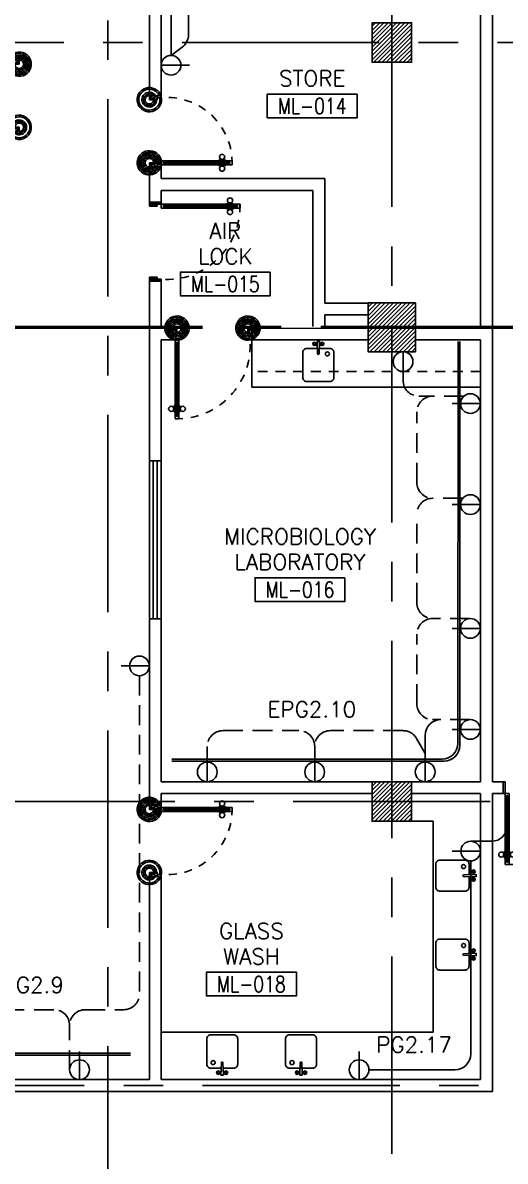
# Model space of a CAD drawing. Extents: x -0.4 to 91.7, y -13.2 to 78.1.
# Drawn here: x 20.92 to 27.04, y 22.79 to 37.22 of the extents above; entities that cross this region are included whole.
import ezdxf
from ezdxf.enums import TextEntityAlignment as Align

# ---------------------------------------------------------------- set-up
doc = ezdxf.new("R2010")
doc.units = 0
doc.header["$MEASUREMENT"] = 0
for name, pattern in [('CENTERX2', [4, 2.5, -0.5, 0.5, -0.5]), ('HIDDEN', [0.375, 0.25, -0.125]), ('HIDDEN2', [0.1875, 0.125, -0.0625])]:
    doc.linetypes.add(name, pattern=pattern)
doc.layers.get('0').update_dxf_attribs({"color": 11, "linetype": 'CONTINUOUS'})
for name, color, linetype in [('AXES', 11, 'CENTERX2'), ('COL', 11, 'CONTINUOUS'), ('DIM', 11, 'CONTINUOUS'), ('DOOR', 11, 'CONTINUOUS'), ('E-CLINE', 4, 'CONTINUOUS'), ('E-HLINE', 4, 'HIDDEN'), ('E-SOCKETS', 4, 'CONTINUOUS'), ('HAT', 11, 'CONTINUOUS'), ('ME-FIX', 11, 'CONTINUOUS'), ('RM-BOX', 11, 'CONTINUOUS'), ('RM-NAME', 11, 'CONTINUOUS'), ('RM-NO', 11, 'CONTINUOUS'), ('WALL', 11, 'CONTINUOUS'), ('WIN', 11, 'CONTINUOUS')]:
    doc.layers.add(name, color=color, linetype=linetype)
doc.styles.add('ROMANS', font='ROMANS.shx', dxfattribs={"width": 0.6})

# ---------------------------------------------------------------- blocks, each defined once
blk = doc.blocks.new('RM1')
at = {"layer": 'RM-BOX'}
blk.add_lwpolyline([(570, -200), (-570, -200), (-570, -500), (570, -500)], close=True, dxfattribs=at)
at = {"layer": 'RM-NAME', "style": 'ROMANS'}
for tag, p in [('ROOMNAME1', (0, 324)), ('ROOMNAME2', (0, 0))]:
    blk.add_attdef(tag, text='', height=200, dxfattribs=at).set_placement(p, align=Align.MIDDLE)
at = {"layer": 'RM-NO', "style": 'ROMANS', "width": 0.8}
blk.add_attdef('ROOMNO', text='', height=200, dxfattribs=at).set_placement((0, -350), align=Align.MIDDLE)
blk = doc.blocks.new('DOOR90')
at = {"layer": 'DOOR', "color": 7, "linetype": 'ByBlock'}
for p, q in [((-150, 0), (0, 0)), ((-150, 0), (-150, -25)), ((0, -50), (-114, 0)), ((0, -50), (-40, 0)), ((0, -50), (0, 0)), ((-1000, -25), (-1050, -25)), ((-1050, -75), (-1050, -25)), ((-1050, -25), (-1050, -75)), ((-1000, -75), (-1050, -75)), ((-1000, -42), (-1020, -42)), ((-1020, -42), (-1020, -58)), ((-1000, -58), (-1020, -58)), ((-1000, -25), (-1000, -42)), ((-1000, -58), (-1000, -75)), ((-878, -18), (-968, -18)), ((-968, -25), (-968, -18)), ((-968, -75), (-968, -82)), ((-878, -82), (-968, -82)), ((-955, -9), (-890, -9)), ((-955, -18), (-955, -9)), ((-955, -18), (-890, -18)), ((-955, -82), (-890, -82)), ((-955, -82), (-955, -91)), ((-955, -91), (-890, -91)), ((-890, -18), (-890, -9)), ((-890, -82), (-890, -91)), ((-878, -25), (-878, -18)), ((-878, -75), (-878, -82)), ((-200, -25), (-150, -25)), ((-200, -42), (-200, -25)), ((-180, -42), (-200, -42)), ((-200, -58), (-180, -58)), ((-200, -75), (-200, -58)), ((-150, -75), (-200, -75)), ((-180, -58), (-180, -42)), ((-150, -25), (-100, -25)), ((-150, -75), (-150, -25)), ((-100, -25), (-100, -50)), ((0, -50), (-100, -37)), ((-100, -50), (0, -50)), ((0, -850), (-114, -900)), ((-100, -875), (-100, -850)), ((0, -850), (-100, -863)), ((-100, -850), (0, -850)), ((0, -850), (-40, -900)), ((0, -850), (0, -900)), ((-150, -875), (-100, -875)), ((-150, -900), (-150, -875)), ((-150, -900), (0, -900)), ((0, -900), (-150, -900))]:
    blk.add_line(p, q, dxfattribs=at)
at = {"layer": 'DOOR', "linetype": 'ByBlock'}
for p, q in [((-200, -25), (-1000, -25)), ((-200, -42), (-1000, -42)), ((-200, -58), (-1000, -58)), ((-1000, -75), (-200, -75))]:
    blk.add_line(p, q, dxfattribs=at)
at = {"layer": 'DOOR', "color": 7, "linetype": 'ByBlock'}
for centre in [(-923, 24), (-923, -124)]:
    blk.add_circle(centre, 32.4, dxfattribs=at)
for centre, radius, start, end in [((0, -50), 154, 161.1053, 166.2858), ((0, -50), 94.4, 148.0182, 180), ((0, -50), 134, 158.1598, 169.28), ((0, -50), 114, 154.0838, 167.3774), ((0, -50), 74.4, 137.7764, 180), ((0, -50), 54.4, 113.2074, 180), ((0, -50), 34.4, 90, 180), ((0, -50), 14.4, 90, 180), ((0, -850), 94.4, 180, 211.9818), ((0, -850), 74.4, 180, 222.2236), ((0, -850), 54.4, 180, 246.7926), ((0, -850), 34.4, 180, 270), ((0, -850), 14.4, 180, 270), ((0, -850), 154, 193.7142, 198.8947), ((0, -850), 134, 190.72, 201.8402)]:
    blk.add_arc(centre, radius, start, end, dxfattribs=at)
at = {"layer": 'DOOR', "linetype": 'HIDDEN', "ltscale": 0.5}
blk.add_arc((-222, -50), 828, 178.2701, 275.003, dxfattribs=at)
blk = doc.blocks.new('*X92')
at = {"color": 0}
for p, q in [((38539, 32281), (39019, 32761)), ((38539, 32334), (38966, 32761)), ((38539, 32387), (38913, 32761)), ((38539, 32440), (38860, 32761)), ((38539, 32493), (38807, 32761)), ((38539, 32546), (38754, 32761)), ((38539, 32600), (38701, 32761)), ((38539, 32653), (38648, 32761)), ((38539, 32706), (38595, 32761)), ((38539, 32759), (38542, 32761)), ((38572, 32261), (39039, 32728)), ((38625, 32261), (39039, 32675)), ((38678, 32261), (39039, 32622)), ((38731, 32261), (39039, 32569)), ((38784, 32261), (39039, 32516)), ((38837, 32261), (39039, 32463)), ((38890, 32261), (39039, 32410)), ((38943, 32261), (39039, 32357)), ((38996, 32261), (39039, 32304))]:
    blk.add_line(p, q, dxfattribs=at)
blk = doc.blocks.new('COL50')
at = {"layer": 'COL'}
blk.add_lwpolyline([(-250, 250), (-250, -250), (250, -250), (250, 250)], close=True, dxfattribs=at)
blk = doc.blocks.new('A$C24ED45A6')
at = {"layer": 'DOOR', "color": 0, "linetype": 'ByBlock'}
for p, q in [((909, 1055), (909, 990)), ((918, 1055), (909, 1055)), ((918, 978), (918, 1068)), ((925, 1068), (918, 1068)), ((918, 1055), (918, 990)), ((925, 1100), (925, 1150)), ((925, 1150), (975, 1150)), ((975, 1150), (925, 1150)), ((942, 1100), (925, 1100)), ((942, 1100), (942, 1120)), ((958, 1120), (942, 1120)), ((958, 1100), (958, 1120)), ((975, 1100), (958, 1100)), ((975, 1100), (975, 1150)), ((975, 1068), (982, 1068)), ((982, 978), (982, 1068)), ((982, 1055), (982, 990)), ((982, 1055), (991, 1055)), ((991, 1055), (991, 990)), ((918, 990), (909, 990)), ((925, 978), (918, 978)), ((975, 978), (982, 978)), ((982, 990), (991, 990)), ((0, 0), (0, 150)), ((0, 150), (25, 150)), ((25, 150), (25, 100)), ((925, 150), (925, 200)), ((925, 200), (942, 200)), ((925, 150), (975, 150)), ((942, 200), (942, 180)), ((942, 180), (958, 180)), ((958, 180), (958, 200)), ((958, 200), (975, 200)), ((975, 200), (975, 150)), ((1000, 150), (975, 150)), ((975, 150), (975, 100)), ((1000, 150), (1000, 0)), ((50, 0), (0, 0)), ((25, 100), (50, 100)), ((50, 100), (50, 0)), ((975, 100), (950, 100)), ((950, 100), (950, 0)), ((950, 0), (1000, 0))]:
    blk.add_line(p, q, dxfattribs=at)
at = {"layer": 'DOOR', "linetype": 'ByBlock'}
for p, q in [((925, 1100), (925, 200)), ((942, 200), (942, 1100)), ((958, 200), (958, 1100)), ((975, 200), (975, 1100))]:
    blk.add_line(p, q, dxfattribs=at)
at = {"layer": 'DOOR', "color": 9, "linetype": 'ByBlock'}
for p, q in [((50, 0), (0, 114)), ((50, 0), (0, 40)), ((50, 0), (37, 100)), ((950, 0), (1000, 114)), ((950, 0), (963, 100)), ((950, 0), (1000, 40))]:
    blk.add_line(p, q, dxfattribs=at)
at = {"layer": 'DOOR', "color": 0, "linetype": 'ByBlock'}
for centre in [(876, 1023), (1024, 1023)]:
    blk.add_circle(centre, 32.4, dxfattribs=at)
at = {"layer": 'DOOR', "linetype": 'HIDDEN', "ltscale": 0.5}
blk.add_arc((950, 222), 928, 88.456, 184.4816, dxfattribs=at)
at = {"layer": 'DOOR', "color": 9, "linetype": 'ByBlock'}
for centre, radius, start, end in [((50, 0), 154, 103.7142, 108.8947), ((950, 0), 154, 71.1053, 76.2858), ((50, 0), 134, 100.72, 111.8402), ((50, 0), 114, 102.6226, 115.9162), ((50, 0), 94.4, 90, 121.9818), ((50, 0), 74.4, 90, 132.2236), ((50, 0), 54.4, 90, 156.7926), ((50, 0), 34.4, 90, 180), ((50, 0), 14.4, 90, 180), ((950, 0), 94.4, 58.0182, 90), ((950, 0), 74.4, 47.7764, 90), ((950, 0), 54.4, 23.2074, 90), ((950, 0), 34.4, 0, 90), ((950, 0), 14.4, 0, 90), ((950, 0), 134, 68.1598, 79.28), ((950, 0), 114, 64.0838, 77.3774)]:
    blk.add_arc(centre, radius, start, end, dxfattribs=at)
at = {"layer": 'WALL'}
blk.add_line((1000, 0), (1000, 150), dxfattribs=at)
blk = doc.blocks.new('*X119')
at = {"color": 0}
for p, q in [((38539, 41933), (39007, 42401)), ((38539, 41986), (38954, 42401)), ((38539, 42039), (38901, 42401)), ((38539, 42092), (38848, 42401)), ((38539, 42145), (38795, 42401)), ((38539, 42198), (38742, 42401)), ((38539, 42252), (38689, 42401)), ((38539, 42305), (38636, 42401)), ((38539, 42358), (38583, 42401)), ((38560, 41901), (39039, 42380)), ((38613, 41901), (39039, 42327)), ((38666, 41901), (39039, 42274)), ((38719, 41901), (39039, 42221)), ((38772, 41901), (39039, 42168)), ((38825, 41901), (39039, 42115)), ((38878, 41901), (39039, 42062)), ((38931, 41901), (39039, 42009)), ((38984, 41901), (39039, 41956)), ((39037, 41901), (39039, 41903))]:
    blk.add_line(p, q, dxfattribs=at)
blk = doc.blocks.new('fe-door')
at = {"layer": 'DOOR', "color": 0, "linetype": 'ByBlock'}
for p, q in [((-900, 1775), (-900, 1725)), ((-900, 1725), (-900, 1775)), ((-850, 1775), (-900, 1775)), ((-870, 1758), (-870, 1742)), ((-850, 1758), (-870, 1758)), ((-850, 1742), (-870, 1742)), ((-850, 1775), (-850, 1758)), ((-850, 1742), (-850, 1725)), ((-818, 1775), (-818, 1782)), ((-728, 1782), (-818, 1782)), ((-805, 1782), (-805, 1791)), ((-805, 1791), (-740, 1791)), ((-805, 1782), (-740, 1782)), ((-740, 1782), (-740, 1791)), ((-728, 1775), (-728, 1782)), ((-50, 1758), (-50, 1775)), ((-50, 1775), (0, 1775)), ((-30, 1758), (-50, 1758)), ((-50, 1725), (-50, 1742)), ((-50, 1742), (-30, 1742)), ((-30, 1742), (-30, 1758)), ((150, 1800), (0, 1800)), ((0, 1800), (0, 1775)), ((0, 1725), (0, 1775)), ((0, 1775), (150, 1775)), ((150, 1775), (150, 1800)), ((-850, 1725), (-900, 1725)), ((-818, 1725), (-818, 1718)), ((-728, 1718), (-818, 1718)), ((-805, 1718), (-805, 1709)), ((-805, 1718), (-740, 1718)), ((-805, 1709), (-740, 1709)), ((-740, 1718), (-740, 1709)), ((-728, 1725), (-728, 1718)), ((0, 1725), (-50, 1725)), ((0, 75), (0, 25)), ((0, 75), (50, 75)), ((0, 0), (0, 25)), ((0, 25), (50, 25)), ((150, 25), (0, 25)), ((0, 0), (150, 0)), ((30, 58), (30, 42)), ((50, 58), (30, 58)), ((30, 42), (50, 42)), ((50, 75), (50, 58)), ((50, 42), (50, 25)), ((150, 25), (150, 0)), ((850, 58), (850, 75)), ((850, 75), (900, 75)), ((850, 58), (870, 58)), ((850, 25), (850, 42)), ((850, 42), (870, 42)), ((850, 25), (900, 25)), ((870, 42), (870, 58)), ((900, 25), (900, 75)), ((900, 75), (900, 25))]:
    blk.add_line(p, q, dxfattribs=at)
at = {"layer": 'DOOR', "linetype": 'ByBlock'}
for p, q in [((-50, 1775), (-850, 1775)), ((-50, 1758), (-850, 1758)), ((-50, 1742), (-850, 1742)), ((-850, 1725), (-50, 1725)), ((850, 75), (50, 75)), ((50, 58), (850, 58)), ((50, 42), (850, 42)), ((50, 25), (850, 25))]:
    blk.add_line(p, q, dxfattribs=at)
at = {"layer": 'DOOR', "color": 0, "linetype": 'ByBlock'}
for centre in [(-773, 1824), (-773, 1676)]:
    blk.add_circle(centre, 32.4, dxfattribs=at)
at = {"layer": 'DOOR', "linetype": 'HIDDEN', "ltscale": 0.5}
for centre, start, end in [((-49, 1750), 178.3174, 273.2965), ((49, 50), 358.3174, 93.2965)]:
    blk.add_arc(centre, 851, start, end, dxfattribs=at)
at = {"layer": 'WALL'}
for p, q in [((0, 1800), (150, 1800)), ((0, 0), (150, 0))]:
    blk.add_line(p, q, dxfattribs=at)
at = {"layer": 'WALL', "linetype": 'ByBlock'}
blk.add_line((0, 1800), (150, 1800), dxfattribs=at)

msp = doc.modelspace()

# ---------------------------------------------------------------- hatches: boundary and pattern name
at = {"layer": 'HAT'}
h = msp.add_hatch(dxfattribs=at)
h.set_pattern_fill('ANSI31', color=256, scale=0.3, style=0)
h.set_pattern_definition([(45, (-332.943787, -5.161), (-0.0265165043, 0.0265165043), [])])
h.paths.add_polyline_path([(25.6014, 33.37), (25.6014, 33.67), (25.3014, 33.67), (25.3014, 33.37)])
h.paths.add_polyline_path([(25.9014, 33.37), (25.9014, 33.67), (25.6014, 33.67), (25.6014, 33.37)])
h = msp.add_hatch(dxfattribs=at)
h.set_pattern_fill('ANSI31', color=256, scale=0.3, style=0)
h.set_pattern_definition([(45, (-332.943787, -5.481), (-0.0265165043, 0.0265165043), [])])
h.paths.add_polyline_path([(25.6014, 33.05), (25.6014, 33.35), (25.3014, 33.35), (25.3014, 33.05)])
h.paths.add_polyline_path([(25.9014, 33.05), (25.9014, 33.35), (25.6014, 33.35), (25.6014, 33.05)])

# ---------------------------------------------------------------- linework, layer by layer
at = {"layer": 'AXES'}
for p, q in [((25.6014, -1.1143), (25.6014, 77.3632)), ((22.0014, 5.75), (22.0014, 64.57)), ((69.4414, 36.97), (0.35, 36.97)), ((0.7, 33.37), (69.4414, 33.37)), ((0.7, 33.35), (69.4414, 33.35)), ((0.35, 27.35), (69.4414, 27.35)), ((11.2014, 23.75), (69.4414, 23.75))]:
    msp.add_line(p, q, dxfattribs=at)
at = {"layer": 'COL'}
for points in [[(25.9014, 33.67), (25.3014, 33.67), (25.3014, 33.37), (25.9014, 33.37)], [(25.9014, 33.35), (25.3014, 33.35), (25.3014, 33.05), (25.9014, 33.05)]]:
    msp.add_lwpolyline(points, close=True, dxfattribs=at)
at = {"layer": 'E-CLINE'}
for p, q in [((22.8014, 36.8072), (22.8014, 41.5651)), ((23.0238, 37.7612), (23.0238, 37.0714)), ((22.9419, 36.9101), (22.8014, 36.8072)), ((26.0242, 27.9583), (26.0242, 28.188)), ((26.6014, 26.8462), (26.8664, 26.8462)), ((25.312, 23.95), (26.4014, 23.95))]:
    msp.add_line(p, q, dxfattribs=at)
at = {"layer": 'E-CLINE', "color": 4}
msp.add_line((26.6014, 26.5962), (26.6014, 24.15), dxfattribs=at)
at = {"layer": 'E-CLINE'}
for centre, start, end in [((22.8238, 37.0714), 306.21259, 0), ((26.2242, 28.188), 90, 180), ((26.8664, 27.0462), 270, 0), ((26.4014, 24.15), 270, 0)]:
    msp.add_arc(centre, 0.2, start, end, dxfattribs=at)
at = {"layer": 'E-HLINE', "color": 8, "linetype": 'Continuous'}
for p, q in [((26.4407, 33.18), (26.4389, 28.0862)), ((26.4639, 33.18), (26.4638, 28.0613)), ((22.8124, 27.8863), (26.2389, 27.8863)), ((22.8124, 27.8613), (26.2638, 27.8613)), ((11.9574, 24.1361), (22.2863, 24.1361)), ((11.9824, 24.1611), (22.2863, 24.1611))]:
    msp.add_line(p, q, dxfattribs=at)
at = {"layer": 'E-HLINE', "color": 4}
for p, q in [((25.7437, 32.6917), (25.7437, 32.6879)), ((26.5159, 32.4879), (25.9437, 32.4879)), ((25.9188, 31.3933), (25.9188, 32.2879)), ((26.5028, 31.1933), (26.1188, 31.1933)), ((25.9188, 29.8694), (25.9188, 30.9933)), ((26.5928, 29.6694), (26.1188, 29.6694)), ((25.9188, 28.588), (25.9188, 29.4694)), ((22.4014, 28.9438), (22.4014, 24.9114)), ((26.5915, 28.388), (26.1188, 28.388)), ((23.4613, 28.2477), (24.423, 28.2477)), ((25.7423, 28.2477), (24.823, 28.2477)), ((26.0242, 27.9583), (25.9158, 28.1473)), ((23.2613, 27.9583), (23.2613, 28.0477)), ((24.623, 27.9583), (24.623, 28.0477)), ((21.3158, 24.7114), (19.7972, 24.7114)), ((21.7158, 24.7114), (22.2014, 24.7114)), ((21.5158, 23.95), (21.5158, 24.5114))]:
    msp.add_line(p, q, dxfattribs=at)
for centre, start, end in [((25.9437, 32.6879), 180, 270), ((26.1188, 32.2879), 90, 180), ((26.1188, 31.3933), 180, 270), ((26.1188, 30.9933), 90, 180), ((26.1188, 29.8694), 180, 270), ((26.1188, 29.4694), 90, 180), ((26.1188, 28.588), 180, 270), ((23.4613, 28.0477), 90, 180), ((24.423, 28.0477), 0, 90), ((24.823, 28.0477), 90, 180), ((25.7423, 28.0477), 29.83975, 90), ((22.2014, 24.9114), 270, 0), ((21.3158, 24.5114), 0, 90), ((21.7158, 24.5114), 90, 180)]:
    msp.add_arc(centre, 0.2, start, end, dxfattribs=at)
at = {"layer": 'E-HLINE', "color": 8, "linetype": 'Continuous'}
for centre, end in [((26.2389, 28.0863), 359.98124), ((26.2638, 28.0613), 359.99857)]:
    msp.add_arc(centre, 0.2, 270, end, dxfattribs=at)
at = {"layer": 'E-SOCKETS'}
for p, q in [((22.6764, 36.6822), (23.0348, 36.6822)), ((25.7437, 33.05), (25.7437, 32.6917)), ((26.7231, 32.3938), (26.3648, 32.3938)), ((26.7231, 31.1125), (26.3648, 31.1125)), ((26.7231, 29.5445), (26.3648, 29.5445)), ((22.5264, 29.0688), (22.1681, 29.0688)), ((26.7231, 28.2632), (26.3648, 28.2632)), ((23.2613, 27.6), (23.2613, 27.9583)), ((24.623, 27.6), (24.623, 27.9583)), ((26.0242, 27.6), (26.0242, 27.9583)), ((26.7264, 26.7212), (26.3681, 26.7212)), ((21.6408, 23.825), (21.6408, 24.1833)), ((25.187, 23.825), (25.187, 24.1833))]:
    msp.add_line(p, q, dxfattribs=at)
for centre in [(22.8014, 36.6822), (25.7437, 32.925), (26.5981, 32.3938), (26.5981, 31.1125), (26.5981, 29.5445), (22.4014, 29.0688), (26.5981, 28.2632), (23.2613, 27.725), (24.623, 27.725), (26.0242, 27.725), (26.6014, 26.7212), (21.6408, 23.95), (25.187, 23.95)]:
    msp.add_circle(centre, 0.125, dxfattribs=at)
at = {"layer": 'ME-FIX', "linetype": 'Continuous'}
msp.add_line((23.8269, 33.2), (23.8269, 32.6), dxfattribs=at)
at = {"layer": 'ME-FIX'}
for p, q in [((26.7264, 32.6), (26.7264, 33.2)), ((23.8269, 32.6), (26.7264, 32.6)), ((25.8514, 27.1), (26.1264, 27.1)), ((26.1264, 27.1), (26.1264, 24.425)), ((26.1264, 24.425), (22.6764, 24.425))]:
    msp.add_line(p, q, dxfattribs=at)
at = {"layer": 'ME-FIX', "linetype": 'HIDDEN2'}
msp.add_line((26.7264, 32.8), (23.8269, 32.8), dxfattribs=at)
at = {"layer": 'ME-FIX'}
for points in [[(24.6569, 33.0927), (24.523, 33.0927, 0.4142136), (24.4731, 33.0428), (24.4731, 32.7217, 0.4142136), (24.523, 32.6718), (24.8159, 32.6718, 0.4142136), (24.8658, 32.7217), (24.8658, 33.0428, 0.4142136), (24.8159, 33.0927), (24.682, 33.0927)], [(26.5808, 26.398), (26.5808, 26.2641, -0.4142136), (26.5309, 26.2142), (26.2098, 26.2142, -0.4142136), (26.16, 26.2641), (26.16, 26.557, -0.4142136), (26.2098, 26.6069), (26.5309, 26.6069, -0.4142136), (26.5808, 26.557), (26.5808, 26.4232)], [(26.5808, 25.398), (26.5808, 25.2641, -0.4142136), (26.5309, 25.2142), (26.2098, 25.2142, -0.4142136), (26.16, 25.2641), (26.16, 25.557, -0.4142136), (26.2098, 25.6069), (26.5309, 25.6069, -0.4142136), (26.5808, 25.557), (26.5808, 25.4232)], [(23.4629, 23.9706), (23.5967, 23.9706, 0.4142136), (23.6466, 24.0205), (23.6466, 24.3416, 0.4142136), (23.5967, 24.3915), (23.3038, 24.3915, 0.4142136), (23.2539, 24.3416), (23.2539, 24.0205, 0.4142136), (23.3038, 23.9706), (23.4377, 23.9706)], [(24.4629, 23.9706), (24.5967, 23.9706, 0.4142136), (24.6466, 24.0205), (24.6466, 24.3416, 0.4142136), (24.5967, 24.3915), (24.3038, 24.3915, 0.4142136), (24.2539, 24.3416), (24.2539, 24.0205, 0.4142136), (24.3038, 23.9706), (24.4377, 23.9706)]]:
    msp.add_lwpolyline(points, format="xyb", dxfattribs=at)
for points in [[(24.6534, 33.1809), (24.6855, 33.1809), (24.6794, 33.0256, -1), (24.6595, 33.0256)], [(26.669, 26.3945), (26.669, 26.4266), (26.5137, 26.4205, 1), (26.5137, 26.4006)], [(26.669, 25.3945), (26.669, 25.4266), (26.5137, 25.4205, 1), (26.5137, 25.4006)], [(23.4663, 23.8824), (23.4342, 23.8824), (23.4403, 24.0377, -1), (23.4602, 24.0377)], [(24.4663, 23.8824), (24.4342, 23.8824), (24.4403, 24.0377, -1), (24.4602, 24.0377)]]:
    msp.add_lwpolyline(points, format="xyb", close=True, dxfattribs=at)
for centre, radius in [((24.6197, 33.1498), 0.0217), ((24.6197, 33.1498), 0.014), ((24.7192, 33.1498), 0.0217), ((24.7192, 33.1498), 0.014), ((24.7839, 33.0232), 0.0255), ((26.5114, 26.525), 0.0255), ((26.6379, 26.4603), 0.0217), ((26.6379, 26.4603), 0.014), ((26.6379, 26.3608), 0.0217), ((26.6379, 26.3608), 0.014), ((26.5114, 25.525), 0.0255), ((26.6379, 25.4603), 0.0217), ((26.6379, 25.4603), 0.014), ((26.6379, 25.3608), 0.0217), ((26.6379, 25.3608), 0.014), ((23.3358, 24.0401), 0.0255), ((24.3358, 24.0401), 0.0255), ((23.4005, 23.9135), 0.0217), ((23.4005, 23.9135), 0.014), ((23.5, 23.9135), 0.0217), ((23.5, 23.9135), 0.014), ((24.4005, 23.9135), 0.0217), ((24.4005, 23.9135), 0.014), ((24.5, 23.9135), 0.0217), ((24.5, 23.9135), 0.014)]:
    msp.add_circle(centre, radius, dxfattribs=at)
at = {"layer": 'WALL'}
for p, q in [((26.8764, 44.245), (26.8764, 33.37)), ((22.5264, 38.095), (22.5264, 36.295)), ((22.6764, 38.095), (22.6764, 36.295)), ((26.7264, 38.095), (26.7264, 33.37)), ((22.6764, 36.295), (22.5264, 36.295)), ((22.6764, 35.395), (22.5264, 35.395)), ((22.5264, 35.395), (22.5264, 34.945)), ((22.6764, 35.395), (22.6764, 35.245)), ((24.7514, 35.245), (22.6764, 35.245)), ((24.7514, 33.6664), (24.7514, 35.245)), ((24.6014, 35.095), (22.6764, 35.095)), ((22.6764, 35.095), (22.6764, 34.945)), ((24.6014, 33.37), (24.6014, 35.095)), ((22.5264, 34.945), (22.6764, 34.945)), ((22.5264, 33.945), (22.6764, 33.945)), ((22.5264, 33.945), (22.5264, 33.37)), ((22.6764, 33.945), (22.6764, 33.37)), ((25.3014, 33.6664), (24.7514, 33.6664)), ((24.7514, 33.37), (24.7514, 33.5164)), ((25.3014, 33.5164), (24.7514, 33.5164)), ((22.6764, 33.37), (22.5264, 33.37)), ((22.5264, 33.35), (22.5264, 31.6662)), ((22.8269, 33.2), (22.8269, 33.35)), ((23.8269, 33.35), (23.8269, 33.2)), ((23.8269, 33.2), (23.8269, 33.35)), ((25.3014, 33.3464), (23.8269, 33.3483)), ((25.3514, 33.35), (25.2014, 33.35)), ((26.8764, 33.35), (25.8514, 33.35)), ((26.8764, 33.37), (26.7264, 33.37)), ((26.8764, 33.35), (26.8764, 27.6)), ((22.6764, 33.2), (22.6764, 31.6662)), ((22.8269, 33.2), (22.6764, 33.2)), ((25.3014, 33.2), (23.8269, 33.2)), ((26.7264, 33.2), (25.9005, 33.2)), ((26.7264, 33.2), (26.7264, 27.6)), ((22.6764, 31.6662), (22.5264, 31.6662)), ((22.5264, 29.6662), (22.5264, 27.3)), ((22.6764, 29.6662), (22.5264, 29.6662)), ((22.6764, 29.6662), (22.6764, 27.6)), ((22.6764, 27.6), (25.3514, 27.6)), ((25.8514, 27.6), (26.7264, 27.6)), ((27.0131, 27.6), (26.8764, 27.6)), ((27.0131, 27.45), (27.0131, 27.6)), ((22.6764, 27.45), (25.3514, 27.45)), ((22.6764, 27.45), (22.6764, 27.3)), ((25.8514, 27.45), (26.7264, 27.45)), ((26.7264, 27.45), (26.7264, 23.825)), ((27.0131, 27.45), (26.8764, 27.45)), ((26.8764, 27.45), (26.8764, 23.675)), ((22.6764, 27.3), (22.5264, 27.3)), ((22.6764, 26.4), (22.5264, 26.4)), ((22.5264, 26.4), (22.5264, 23.825)), ((22.6764, 26.4), (22.6764, 23.825)), ((22.5264, 23.825), (11.4514, 23.825)), ((26.7264, 23.825), (22.6764, 23.825)), ((26.8764, 23.675), (14.8764, 23.675))]:
    msp.add_line(p, q, dxfattribs=at)
at = {"layer": 'WIN'}
for p, q in [((22.5264, 31.6662), (22.5264, 29.6662)), ((22.5764, 31.6662), (22.5764, 29.6662)), ((22.6264, 31.6662), (22.6264, 29.6662)), ((22.6764, 31.6662), (22.6764, 29.6662))]:
    msp.add_line(p, q, dxfattribs=at)

# ---------------------------------------------------------------- block references
at = {"layer": 'COL', "xscale": 0.001000000047497451, "yscale": 0.0009999999892897904, "zscale": 0.001}
for p in [(25.6014, 36.97), (25.6014, 27.35)]:
    msp.add_blockref('COL50', p, dxfattribs=at)
at = {"layer": 'DIM', "xscale": 0.001000000047497451, "yscale": 0.0009999999892897904, "zscale": 0.001, "rotation": 90}
msp.add_blockref('fe-door', (28.8131, 27.45), dxfattribs=at)
at = {"layer": 'DOOR', "xscale": 0.001000000047497451, "yscale": 0.0009999999892897904, "zscale": 0.001}
msp.add_blockref('DOOR90', (20.8764, 36.745), dxfattribs=at)
at = {"layer": 'DOOR', "xscale": 0.001000000047497451, "yscale": 0.0009999999892897904, "zscale": 0.001, "rotation": 180}
msp.add_blockref('DOOR90', (22.5264, 35.395), dxfattribs=at)
at = {"layer": 'DOOR', "color": 0, "yscale": 0.0009999999892897904, "zscale": 0.001}
for p, xscale, rotation in [((22.5264, 33.945), -0.0009999999892897904, 270), ((23.8269, 33.35), 0.001000000047497451, 180)]:
    msp.add_blockref('A$C24ED45A6', p, dxfattribs=dict(at, xscale=xscale, rotation=rotation))
at = {"layer": 'DOOR', "color": 0, "xscale": -0.001000000047497451, "yscale": 0.0009999999892897904, "zscale": 0.001}
msp.add_blockref('DOOR90', (22.5264, 27.3), dxfattribs=at)
at = {"layer": 'HAT', "xscale": 0.001000000047497451, "yscale": 0.0009999999892897904, "zscale": 0.001}
for name, p in [('*X119', (-13.1878, -5.181)), ('*X92', (-13.1878, -5.161))]:
    msp.add_blockref(name, p, dxfattribs=at)
for p, values in [((24.5922, 36.5153), {'ROOMNO': 'ML-014', 'ROOMNAME2': 'STORE'}), ((23.4904, 34.2591), {'ROOMNO': 'ML-015', 'ROOMNAME2': 'LOCK', 'ROOMNAME1': 'AIR'}), ((24.4375, 30.385), {'ROOMNO': 'ML-016', 'ROOMNAME2': 'LABORATORY', 'ROOMNAME1': 'MICROBIOLOGY'}), ((23.8209, 25.385), {'ROOMNO': 'ML-018', 'ROOMNAME2': 'WASH', 'ROOMNAME1': 'GLASS'})]:
    msp.add_blockref('RM1', p, dxfattribs=at).add_auto_attribs(values)

# ---------------------------------------------------------------- texts
at = {"layer": 'E-HLINE', "color": 4, "style": 'ROMANS'}
msp.add_text('EPG2.9', height=0.2, dxfattribs=at).set_placement((20.491, 24.9238))
at = {"layer": 'E-SOCKETS', "style": 'ROMANS'}
for s, p in [('EPG2.10', (24.0262, 28.418)), ('PG2.17', (25.4037, 24.1666))]:
    msp.add_text(s, height=0.2, dxfattribs=at).set_placement(p)

doc.saveas('drawing.dxf')
